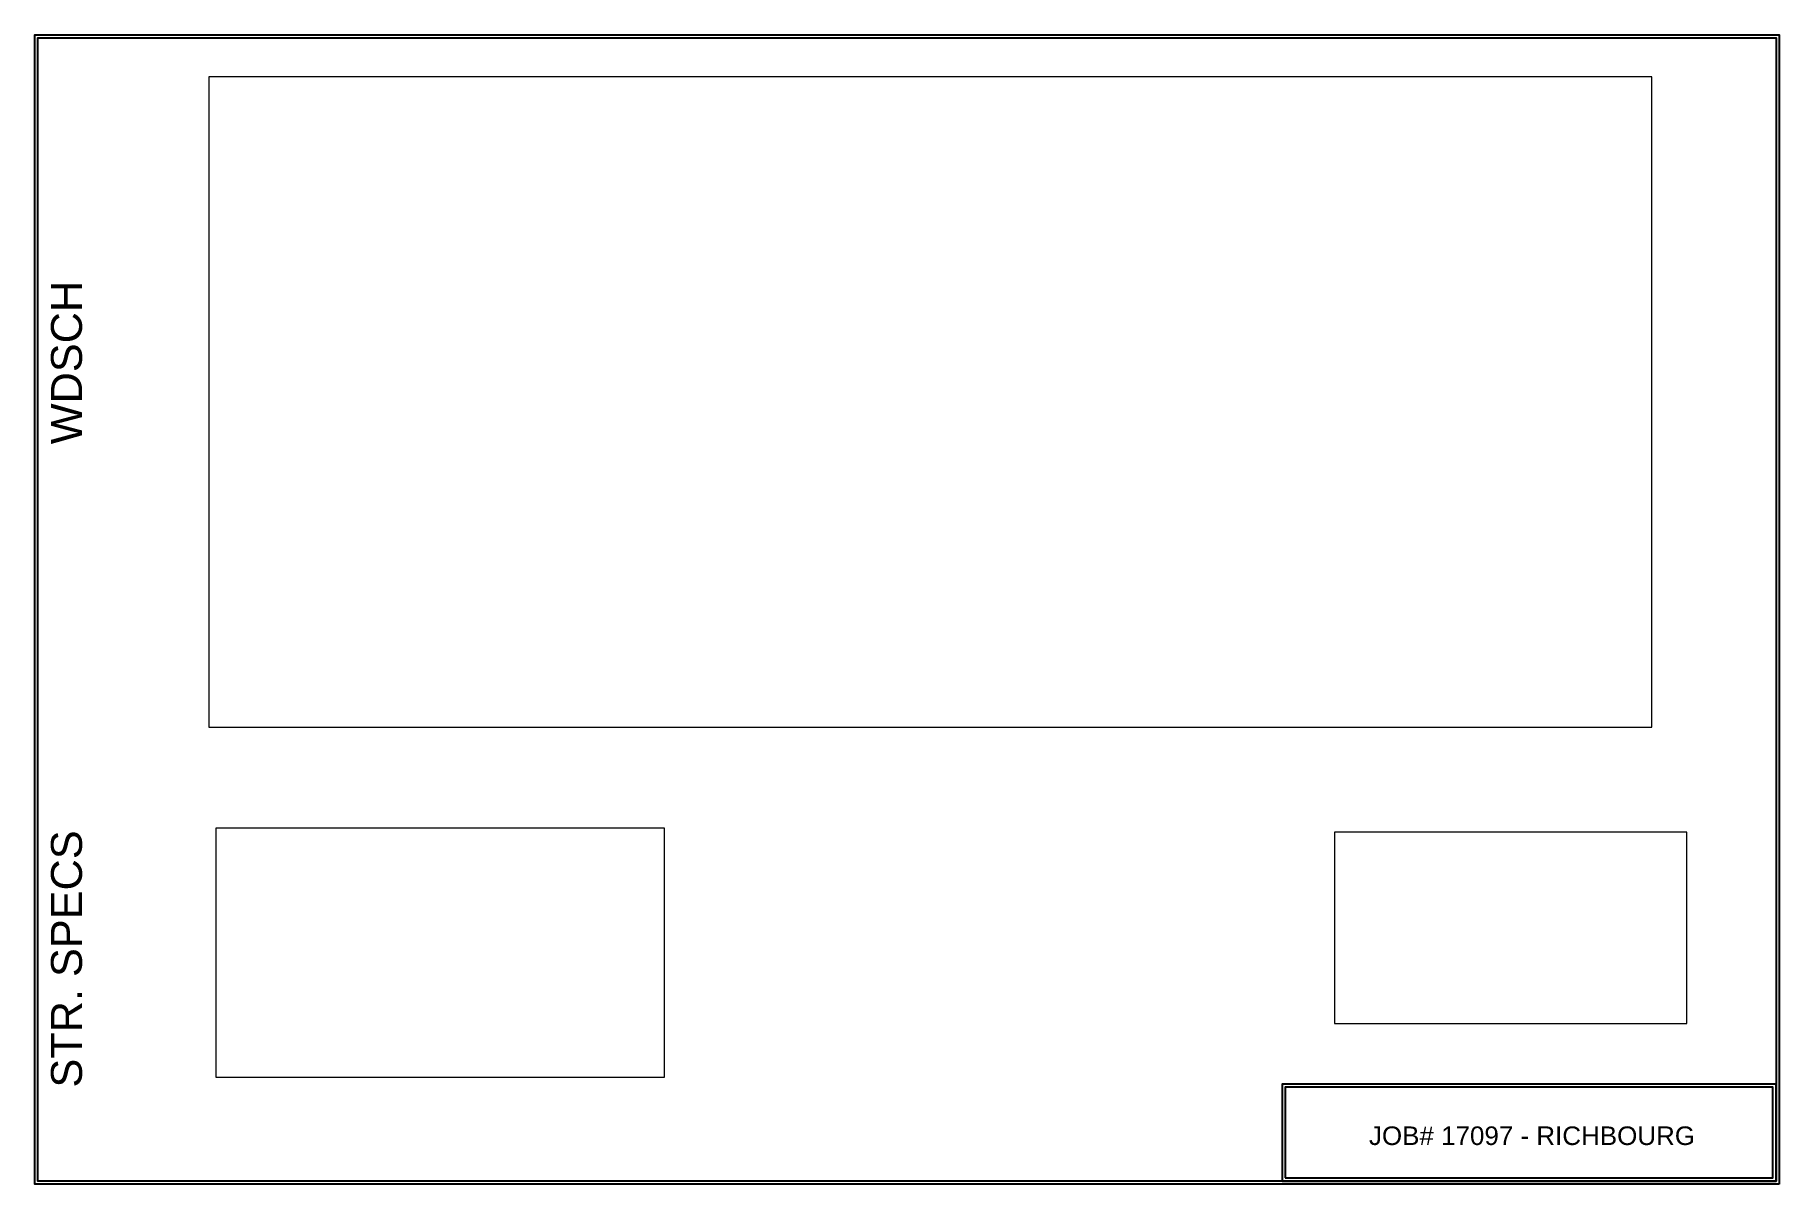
# Paper-space layout '2 UPPERWD' of a CAD drawing. Header units: inches. Extents: x 0 to 17.6, y 0 to 11.6.
import ezdxf

# ---------------------------------------------------------------- set-up
doc = ezdxf.new("R2010")
doc.units = ezdxf.units.IN
doc.header["$LTSCALE"] = 10
doc.header["$MEASUREMENT"] = 0
doc.layers.get('0').update_dxf_attribs({"linetype": 'CONTINUOUS'})
doc.layers.add('VIEWPORT', color=14, linetype='CONTINUOUS', plot=False)
doc.styles.add('style1', font='arial.ttf')

psp = doc.layouts.new('2 UPPERWD')

# ---------------------------------------------------------------- linework, layer by layer
for points in [[(17.6, 0.005), (0.003, 0.005), (0.003, 11.601), (17.6, 11.601)], [(17.569, 0.036), (0.034, 0.036), (0.034, 11.57), (17.569, 11.57)], [(12.585, 0.036), (17.569, 0.036), (17.569, 1.013), (12.585, 1.013)], [(12.616, 0.068), (17.538, 0.068), (17.538, 0.982), (12.616, 0.982)]]:
    psp.add_lwpolyline(points, close=True)

# ---------------------------------------------------------------- texts
at = {"insert": (15.107, 0.492), "char_height": 0.1875, "width": 4.92151, "attachment_point": 5, "style": 'style1'}
psp.add_mtext('JOB# 17097 - RICHBOURG', dxfattribs=at)
at = {"layer": 'VIEWPORT', "char_height": 0.3125, "attachment_point": 5, "rotation": 90, "style": 'style1'}
for s, insert, width in [('WDSCH', (0.324, 8.295), 1.49766), ('STR. SPECS', (0.324, 2.277), 3.25353)]:
    psp.add_mtext(s, dxfattribs=dict(at, insert=insert, width=width))

# ---------------------------------------------------------------- viewports
at = {"layer": 'VIEWPORT'}
for center, size, view_center_point, view_height, status in [((9.036, 7.897), (14.557, 6.56128), (1161.386, 1913.361), 419.9219, 3), ((4.093, 2.341), (4.526, 2.51254), (1620.575, 915.762), 160.80264, 4)]:
    vp = psp.add_viewport(center=center, size=size, view_center_point=view_center_point, view_height=view_height, status=status, dxfattribs=at)
    vp.frozen_layers = ['0', 'VIEWPORT']
at = {"layer": 'VIEWPORT', "view_target_point": (1159.456, 919.411)}
vp = psp.add_viewport(center=(14.891, 2.591), size=(3.555, 1.93236), view_center_point=(2327.685, -1527.54), view_height=123.67084, dxfattribs=at)
vp.frozen_layers = ['0', 'VIEWPORT']

doc.saveas('drawing.dxf')
